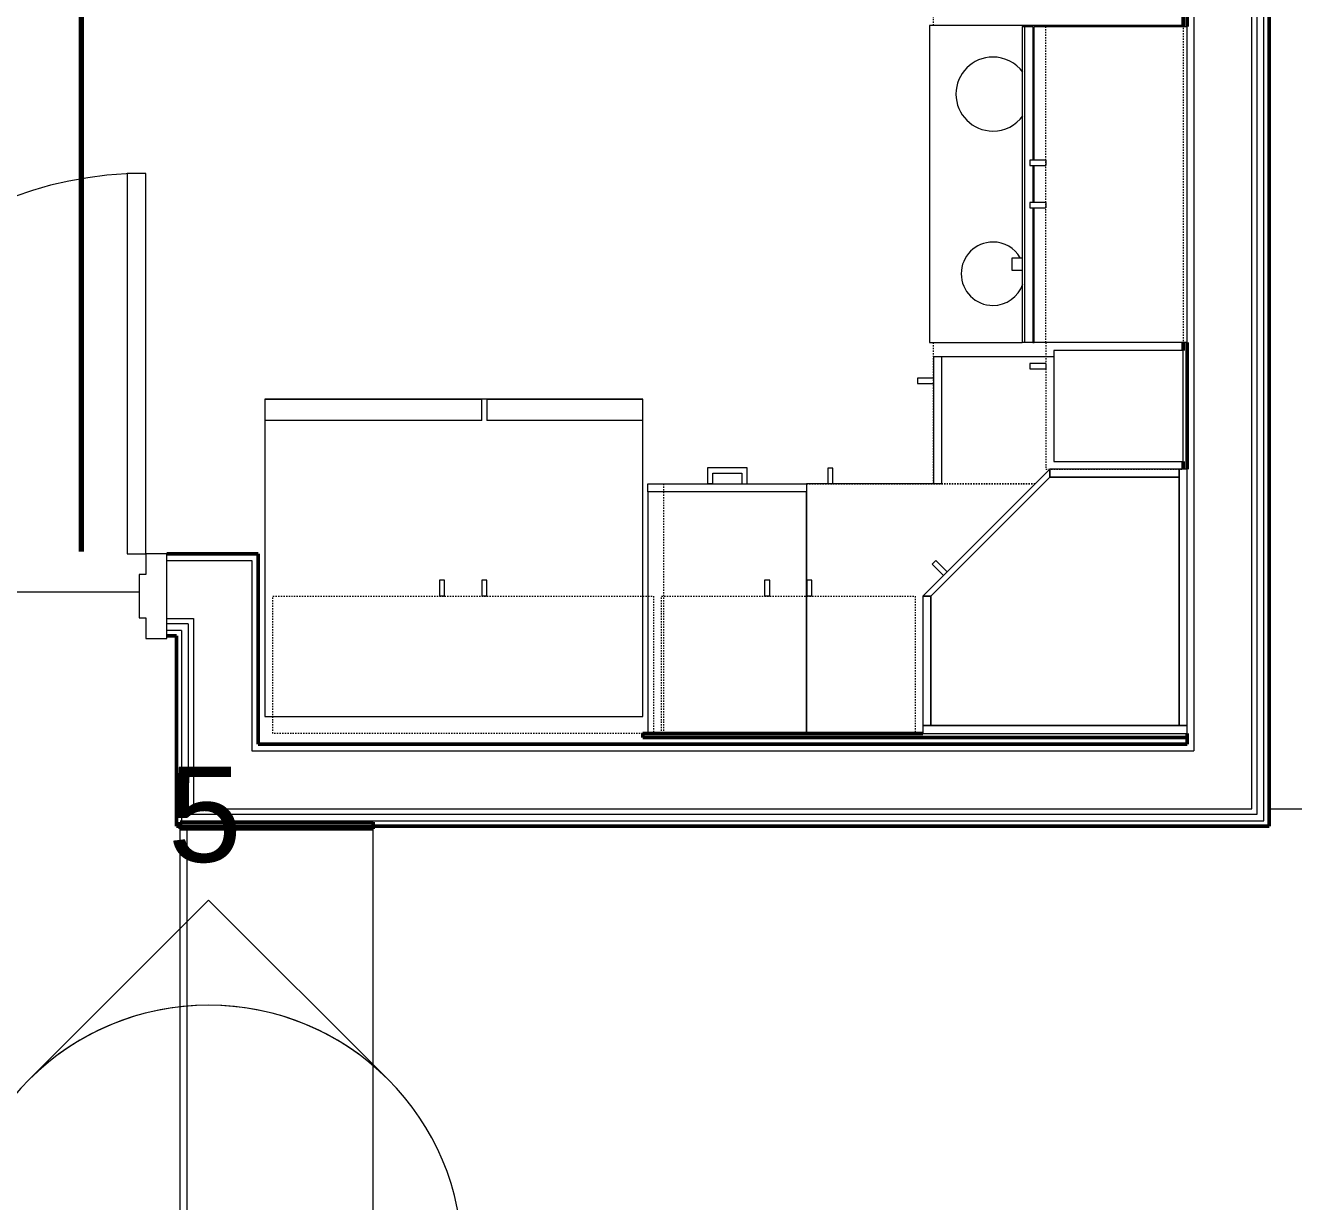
# Model space of a CAD drawing. Header units: inches. Extents: x -4217 to -1814, y 9706 to 12425.
# Drawn here: x -2754.6 to -2634.6, y 11682.1 to 11793.4 of the extents above; entities that cross this region are included whole.
import ezdxf

# ---------------------------------------------------------------- set-up
doc = ezdxf.new("R2010")
doc.units = ezdxf.units.IN
doc.header["$MEASUREMENT"] = 0
doc.linetypes.add('Dash', pattern=[0.25, 0.125, -0.125])
for name, color, linetype, lineweight in [('A-ANNO-DIMS', 211, 'Continuous', 9), ('A-ANNO-DIMS-96', 211, 'Continuous', 9), ('A-AREA-1', 130, 'Continuous', 70), ('A-DOOR-6', 31, 'Continuous', 20), ('A-DOOR-7', 31, 'Continuous', 9), ('A-DOOR-FRAM', 31, 'Continuous', 20), ('A-FLOR', 192, 'Continuous', 13), ('A-FLOR-1', 10, 'Continuous', 13), ('A-WALL', 113, 'Continuous', 13), ('A-WALL-3', 250, 'Continuous', 50), ('G-ANNO-SYMB-2', 111, 'Continuous', 9), ('I-WALL-3', 2, 'Continuous', 50), ('Q-CASE', 31, 'Continuous', 9), ('Q-CASE-3', 7, 'Continuous', 9), ('Q-CASE-4', 7, 'Dash', 9), ('Q-CASE-HDLN-1', 7, 'Dash', 9), ('Q-SPCQ-1', 7, 'Continuous', 9)]:
    doc.layers.add(name, color=color, linetype=linetype, lineweight=lineweight)
doc.styles.add('Arial_1', font='arial.ttf', dxfattribs={"height": 9})
doc.styles.add('Century Gothic', font='ufonts.com_century-gothic.ttf', dxfattribs={"height": 9})
doc.dimstyles.new('OD__1_8__Tol__', dxfattribs={"dimscale": 12, "dimtxt": 9.397514, "dimasz": 1, "dimexe": 0.75, "dimexo": 0.5, "dimgap": 0.125, "dimtad": 1, "dimdec": 3, "dimrnd": 0.125, "dimzin": 3, "dimdsep": 46, "dimlunit": 4, "dimtxsty": 'Century Gothic', "dimblk1": 'OBLIQUE', "dimblk2": 'OBLIQUE', "dimsah": 1, "dimcen": 0.09, "dimdle": 0.75, "dimazin": 0, "dimtfac": 1, "dimtdec": 4, "dimtix": 1, "dimtmove": 0, "dimatfit": 3, "dimfxl": 1, "dimtvp": 1, "dimtfill": 1, "dimfrac": 2, "dimtolj": 1, "dimtzin": 0, "dimarcsym": 2})

# ---------------------------------------------------------------- blocks, each defined once
blk = doc.blocks.new('DIMBLOCK10-FLOOR PLAN - 2ND FLOOR')
at = {"layer": 'A-ANNO-DIMS-96'}
for p, q in [((-2624.39, 12133.59), (-2624.39, 11682.99)), ((-2621.9, 12124.59), (-2633.39, 12124.59)), ((-2624.39, 12124.59), (-2621.9, 12124.59)), ((-2621.9, 11682.99), (-2633.39, 11682.99)), ((-2624.39, 11682.99), (-2621.9, 11682.99))]:
    blk.add_line(p, q, dxfattribs=at)
at = {"layer": 'A-ANNO-DIMS-96', "lineweight": 50}
for p, q in [((-2624.39, 12124.59), (-2630.39, 12130.59)), ((-2624.39, 12124.59), (-2618.39, 12118.59)), ((-2624.39, 11682.99), (-2630.39, 11688.99)), ((-2624.39, 11682.99), (-2618.39, 11676.99))]:
    blk.add_line(p, q, dxfattribs=at)
at = {"layer": 'A-ANNO-DIMS-96', "color": 0, "insert": (-2637.42, 11873.06), "char_height": 9, "width": 73.7481, "attachment_point": 1, "rotation": 90, "line_spacing_factor": 0.984502, "style": 'Century Gothic', "bg_fill": 3, "box_fill_scale": 1.25, "bg_fill_color": 256, "bg_fill_true_color": 13158600, "bg_fill_transparency": 0}
blk.add_mtext('36\' - 9 5/8"', dxfattribs=at)
blk = doc.blocks.new('_Oblique')
at = {"color": 0, "linetype": 'ByBlock', "lineweight": -2}
blk.add_line((-0.5, -0.5), (0.5, 0.5), dxfattribs=at)
blk = doc.blocks.new('DIMBLOCK11-FLOOR PLAN - 2ND FLOOR')
at = {"layer": 'A-ANNO-DIMS-96', "lineweight": 50}
for p, q in [((-2624.39, 11682.99), (-2630.39, 11688.99)), ((-2624.39, 11682.99), (-2618.39, 11676.99)), ((-2624.39, 11241.39), (-2630.39, 11247.39)), ((-2624.39, 11241.39), (-2618.39, 11235.39))]:
    blk.add_line(p, q, dxfattribs=at)
at = {"layer": 'A-ANNO-DIMS-96'}
for p, q in [((-2621.9, 11682.99), (-2633.39, 11682.99)), ((-2624.39, 11682.99), (-2624.39, 11232.39)), ((-2624.39, 11682.99), (-2621.9, 11682.99)), ((-2621.9, 11241.39), (-2633.39, 11241.39)), ((-2624.39, 11241.39), (-2621.9, 11241.39))]:
    blk.add_line(p, q, dxfattribs=at)
at = {"layer": 'A-ANNO-DIMS-96', "color": 0, "insert": (-2637.42, 11431.46), "char_height": 9, "width": 73.7481, "attachment_point": 1, "rotation": 90, "line_spacing_factor": 0.984502, "style": 'Century Gothic', "bg_fill": 3, "box_fill_scale": 1.25, "bg_fill_color": 256, "bg_fill_true_color": 13158600, "bg_fill_transparency": 0}
blk.add_mtext('36\' - 9 5/8"', dxfattribs=at)

msp = doc.modelspace()

# ---------------------------------------------------------------- linework, layer by layer
at = {"layer": 'A-AREA-1'}
msp.add_line((-2749.29874, 11818.1144), (-2749.29874, 11743.5894), dxfattribs=at)
at = {"layer": 'A-DOOR-6'}
for p, q in [((-2743.19874, 11779.3644), (-2744.94874, 11779.3644)), ((-2744.94874, 11779.3644), (-2744.94874, 11743.3644)), ((-2743.19874, 11743.3644), (-2743.19874, 11779.3644)), ((-2744.94874, 11743.3644), (-2743.19874, 11743.3644))]:
    msp.add_line(p, q, dxfattribs=at)
at = {"layer": 'A-DOOR-7'}
msp.add_arc((-2743.19874, 11743.3644), 36, 90, 180, dxfattribs=at)
at = {"layer": 'A-DOOR-FRAM'}
for p, q in [((-2743.19874, 11743.3644), (-2743.19874, 11741.4269)), ((-2741.19874, 11743.3644), (-2743.19874, 11743.3644)), ((-2741.19874, 11735.3644), (-2741.19874, 11743.3644)), ((-2743.19874, 11741.4269), (-2743.82374, 11741.4269)), ((-2743.82374, 11741.4269), (-2743.82374, 11737.3019)), ((-2743.82374, 11737.3019), (-2743.19874, 11737.3019)), ((-2743.19874, 11737.3019), (-2743.19874, 11735.3644)), ((-2743.19874, 11735.3644), (-2741.19874, 11735.3644))]:
    msp.add_line(p, q, dxfattribs=at)
at = {"layer": 'A-FLOR'}
for p, q in [((-2743.82374, 11739.7394), (-2778.57374, 11739.7394)), ((-2739.92374, 11673.3894), (-2739.92374, 11717.3644)), ((-2739.29874, 11717.3644), (-2739.29874, 11673.3894)), ((-2721.68021, 11673.3894), (-2721.68021, 11717.3644))]:
    msp.add_line(p, q, dxfattribs=at)
at = {"layer": 'A-WALL'}
for p, q in [((-2644.07374, 12085.1894), (-2644.07374, 11724.7394)), ((-2638.57374, 11719.2394), (-2638.57374, 11837.1894)), ((-2638.07374, 11718.7394), (-2638.07374, 11837.1894)), ((-2637.44874, 11718.1144), (-2637.44874, 11837.1894)), ((-2741.19874, 11742.7394), (-2733.17374, 11742.7394)), ((-2733.17374, 11742.7394), (-2733.17374, 11724.7394)), ((-2741.19874, 11737.2394), (-2738.67374, 11737.2394)), ((-2739.17374, 11736.7394), (-2741.19874, 11736.7394)), ((-2739.17374, 11736.7394), (-2739.17374, 11718.7394)), ((-2738.67374, 11737.2394), (-2738.67374, 11719.2394)), ((-2739.79874, 11736.1144), (-2741.19874, 11736.1144)), ((-2739.79874, 11736.1144), (-2739.79874, 11717.6144)), ((-2733.17374, 11724.7394), (-2644.07374, 11724.7394)), ((-2739.17374, 11718.7394), (-2638.07374, 11718.7394)), ((-2738.67374, 11719.2394), (-2638.57374, 11719.2394)), ((-2739.79874, 11718.1144), (-2637.44874, 11718.1144))]:
    msp.add_line(p, q, dxfattribs=at)
at = {"layer": 'A-WALL-3'}
for p, q in [((-2645.07374, 11847.3644), (-2645.07374, 11793.24629)), ((-2644.69874, 11793.24629), (-2644.69874, 11847.3644)), ((-2645.07374, 11763.3644), (-2645.07374, 11762.6144)), ((-2644.69874, 11751.3644), (-2644.69874, 11763.3644)), ((-2645.07374, 11752.1144), (-2645.07374, 11751.3644)), ((-2669.69874, 11726.3644), (-2696.17374, 11726.3644)), ((-2696.17374, 11726.3644), (-2696.17374, 11725.9894)), ((-2696.17374, 11725.9894), (-2644.69874, 11725.9894)), ((-2644.69874, 11725.9894), (-2644.69874, 11726.3644))]:
    msp.add_line(p, q, dxfattribs=at)
at = {"layer": 'G-ANNO-SYMB-2'}
for p, q in [((-2737.24351, 11710.60621), (-2754.21408, 11693.63565)), ((-2720.27295, 11693.63565), (-2737.24351, 11710.60621))]:
    msp.add_line(p, q, dxfattribs=at)
for start, end in [(0, 180), (45, 135)]:
    msp.add_arc((-2737.24351, 11676.66509), 24, start, end, dxfattribs=at)
at = {"layer": 'I-WALL-3'}
for p, q in [((-2644.69874, 11837.1894), (-2644.69874, 11793.24629)), ((-2636.94874, 11717.6144), (-2636.94874, 11837.1894)), ((-2644.69874, 11763.3644), (-2644.69874, 11751.3644)), ((-2732.54874, 11743.3644), (-2741.19874, 11743.3644)), ((-2732.54874, 11725.3644), (-2732.54874, 11743.3644)), ((-2741.19874, 11735.6144), (-2740.29874, 11735.6144)), ((-2740.29874, 11735.6144), (-2740.29874, 11717.6144)), ((-2644.69874, 11726.3644), (-2644.69874, 11725.3644)), ((-2644.69874, 11725.3644), (-2732.54874, 11725.3644)), ((-2740.29874, 11717.6144), (-2636.94874, 11717.6144)), ((-2721.68021, 11717.9894), (-2739.92374, 11717.9894)), ((-2739.92374, 11717.9894), (-2739.92374, 11717.3644)), ((-2739.92374, 11717.3644), (-2721.68021, 11717.3644)), ((-2721.68021, 11717.3644), (-2721.68021, 11717.9894))]:
    msp.add_line(p, q, dxfattribs=at)
at = {"layer": 'Q-CASE'}
for p, q in [((-2657.69874, 11751.3644), (-2669.69874, 11739.3644)), ((-2668.94874, 11739.3644), (-2657.69874, 11750.6144)), ((-2657.69874, 11750.6144), (-2657.69874, 11751.3644)), ((-2669.69874, 11739.3644), (-2668.94874, 11739.3644))]:
    msp.add_line(p, q, dxfattribs=at)
at = {"layer": 'Q-CASE-3'}
for p, q in [((-2660.29808, 11793.24629), (-2660.29808, 11763.3644)), ((-2660.29808, 11793.24629), (-2660.09244, 11793.24629)), ((-2660.09244, 11793.24629), (-2659.30504, 11793.24629)), ((-2660.09244, 11793.24629), (-2660.09244, 11763.3644)), ((-2659.30504, 11793.24629), (-2659.30504, 11780.60284)), ((-2659.18693, 11793.24629), (-2644.69874, 11793.24629)), ((-2659.18693, 11780.60284), (-2659.18693, 11793.24629)), ((-2644.69874, 11763.3644), (-2644.69874, 11793.24629)), ((-2659.57299, 11780.60284), (-2659.57299, 11780.1144)), ((-2658.07374, 11780.60284), (-2659.57299, 11780.60284)), ((-2658.07374, 11780.60284), (-2658.07374, 11780.1144)), ((-2659.57299, 11780.1144), (-2658.07374, 11780.1144)), ((-2659.30504, 11780.1144), (-2659.30504, 11776.60284)), ((-2659.18693, 11776.60284), (-2659.18693, 11780.1144)), ((-2659.57299, 11776.60284), (-2659.57299, 11776.1144)), ((-2658.07374, 11776.60284), (-2659.57299, 11776.60284)), ((-2659.57299, 11776.1144), (-2658.07374, 11776.1144)), ((-2659.30504, 11776.1144), (-2659.30504, 11763.3644)), ((-2659.18693, 11763.3644), (-2659.18693, 11776.1144)), ((-2658.07374, 11776.60284), (-2658.07374, 11776.1144)), ((-2661.29788, 11771.35652), (-2661.29788, 11770.16441)), ((-2661.24872, 11771.35652), (-2660.33352, 11771.35652)), ((-2660.33352, 11770.16441), (-2661.24872, 11770.16441)), ((-2660.09244, 11763.3644), (-2660.29808, 11763.3644)), ((-2659.30504, 11763.3644), (-2660.09244, 11763.3644)), ((-2644.69874, 11763.3644), (-2659.18693, 11763.3644)), ((-2645.07374, 11762.6144), (-2657.32374, 11762.6144)), ((-2657.32374, 11762.6144), (-2657.32374, 11752.1144)), ((-2645.07374, 11752.1144), (-2645.07374, 11762.6144)), ((-2668.69874, 11761.9894), (-2668.69874, 11749.9894)), ((-2657.32374, 11761.9894), (-2668.69874, 11761.9894)), ((-2667.94874, 11761.9894), (-2667.94874, 11749.9894)), ((-2658.07374, 11761.3644), (-2659.57299, 11761.3644)), ((-2659.57299, 11761.3644), (-2659.57299, 11760.87595)), ((-2659.57299, 11760.87595), (-2658.07374, 11760.87595)), ((-2658.07374, 11761.3644), (-2658.07374, 11760.87595)), ((-2670.19799, 11759.97784), (-2670.19799, 11759.4894)), ((-2668.69874, 11759.97784), (-2670.19799, 11759.97784)), ((-2670.19799, 11759.4894), (-2668.69874, 11759.4894)), ((-2668.69874, 11759.97784), (-2668.69874, 11759.4894)), ((-2657.32374, 11752.1144), (-2645.07374, 11752.1144)), ((-2686.32374, 11751.4894), (-2690.07374, 11751.4894)), ((-2690.07374, 11751.4894), (-2690.07374, 11749.9894)), ((-2689.57436, 11749.9894), (-2689.57436, 11750.99002)), ((-2689.57436, 11750.99002), (-2686.82311, 11750.99002)), ((-2686.82311, 11750.99002), (-2686.82311, 11749.9894)), ((-2686.32374, 11749.9894), (-2686.32374, 11751.4894)), ((-2678.21029, 11751.48459), (-2678.69874, 11751.48459)), ((-2678.69874, 11751.48459), (-2678.69874, 11749.98534)), ((-2678.21029, 11749.98534), (-2678.21029, 11751.48459)), ((-2657.69874, 11750.6144), (-2668.94874, 11739.3644)), ((-2657.69874, 11751.3644), (-2657.69874, 11750.6144)), ((-2645.44874, 11751.3644), (-2657.69874, 11751.3644)), ((-2645.44874, 11750.6144), (-2657.69874, 11750.6144)), ((-2657.69874, 11750.6144), (-2645.44874, 11750.6144)), ((-2645.44874, 11750.6144), (-2645.44874, 11751.3644)), ((-2644.69874, 11751.3644), (-2645.44874, 11751.3644)), ((-2645.44874, 11751.3644), (-2645.44874, 11727.1144)), ((-2645.44874, 11727.1144), (-2645.44874, 11750.6144)), ((-2644.69874, 11727.1144), (-2644.69874, 11751.3644)), ((-2695.69874, 11749.9894), (-2680.69874, 11749.9894)), ((-2695.69874, 11749.2394), (-2695.69874, 11749.9894)), ((-2689.57436, 11749.9894), (-2690.07374, 11749.9894)), ((-2686.82311, 11749.9894), (-2686.32374, 11749.9894)), ((-2680.69874, 11749.9894), (-2680.69874, 11749.2394)), ((-2667.94874, 11749.9894), (-2680.69874, 11749.9894)), ((-2680.69874, 11749.9894), (-2680.69874, 11726.3644)), ((-2668.69874, 11749.9894), (-2680.69874, 11749.9894)), ((-2678.21029, 11749.98534), (-2678.69874, 11749.98534)), ((-2667.94874, 11749.9894), (-2668.69874, 11749.9894)), ((-2680.69874, 11749.2394), (-2695.69874, 11749.2394)), ((-2695.69874, 11749.2394), (-2695.69874, 11726.3644)), ((-2680.69874, 11726.3644), (-2680.69874, 11749.2394)), ((-2668.46077, 11742.72263), (-2668.80616, 11742.37724)), ((-2668.80616, 11742.37724), (-2667.74602, 11741.31711)), ((-2667.40064, 11741.66249), (-2668.46077, 11742.72263)), ((-2714.93529, 11740.86365), (-2715.42374, 11740.86365)), ((-2715.42374, 11740.86365), (-2715.42374, 11739.3644)), ((-2714.93529, 11739.3644), (-2714.93529, 11740.86365)), ((-2710.93529, 11740.86365), (-2711.42374, 11740.86365)), ((-2711.42374, 11740.86365), (-2711.42374, 11739.3644)), ((-2710.93529, 11739.3644), (-2710.93529, 11740.86365)), ((-2684.18529, 11740.86365), (-2684.67374, 11740.86365)), ((-2684.67374, 11740.86365), (-2684.67374, 11739.3644)), ((-2684.18529, 11739.3644), (-2684.18529, 11740.86365)), ((-2680.18529, 11740.86365), (-2680.67374, 11740.86365)), ((-2680.67374, 11740.86365), (-2680.67374, 11739.3644)), ((-2680.18529, 11739.3644), (-2680.18529, 11740.86365)), ((-2714.93529, 11739.3644), (-2715.42374, 11739.3644)), ((-2710.93529, 11739.3644), (-2711.42374, 11739.3644)), ((-2684.18529, 11739.3644), (-2684.67374, 11739.3644)), ((-2680.18529, 11739.3644), (-2680.67374, 11739.3644)), ((-2669.69874, 11739.3644), (-2669.69874, 11727.1144)), ((-2668.94874, 11739.3644), (-2669.69874, 11739.3644)), ((-2668.94874, 11739.3644), (-2668.94874, 11727.1144)), ((-2668.94874, 11727.1144), (-2668.94874, 11739.3644)), ((-2669.69874, 11727.1144), (-2668.94874, 11727.1144)), ((-2644.69874, 11727.1144), (-2669.69874, 11727.1144)), ((-2669.69874, 11727.1144), (-2669.69874, 11726.3644)), ((-2668.94874, 11727.1144), (-2645.44874, 11727.1144)), ((-2645.44874, 11727.1144), (-2644.69874, 11727.1144)), ((-2644.69874, 11726.3644), (-2644.69874, 11727.1144)), ((-2669.69874, 11726.3644), (-2644.69874, 11726.3644))]:
    msp.add_line(p, q, dxfattribs=at)
at = {"layer": 'Q-CASE-4'}
for p, q in [((-2658.07374, 11763.3644), (-2658.07374, 11793.3644)), ((-2645.07374, 11793.3644), (-2645.07374, 11763.3644)), ((-2645.07374, 11763.3644), (-2658.07374, 11763.3644)), ((-2645.07374, 11763.3644), (-2658.07374, 11763.3644)), ((-2658.07374, 11763.3644), (-2658.07374, 11751.3644)), ((-2645.07374, 11751.3644), (-2645.07374, 11763.3644)), ((-2658.07374, 11751.3644), (-2645.07374, 11751.3644)), ((-2731.17374, 11726.3644), (-2731.17374, 11739.3644)), ((-2731.17374, 11739.3644), (-2695.17374, 11739.3644)), ((-2695.17374, 11739.3644), (-2695.17374, 11726.3644)), ((-2694.42374, 11726.3644), (-2694.42374, 11739.3644)), ((-2694.42374, 11739.3644), (-2670.42374, 11739.3644)), ((-2670.42374, 11739.3644), (-2670.42374, 11726.3644)), ((-2695.17374, 11726.3644), (-2731.17374, 11726.3644)), ((-2670.42374, 11726.3644), (-2694.42374, 11726.3644))]:
    msp.add_line(p, q, dxfattribs=at)
at = {"layer": 'Q-CASE-HDLN-1'}
for p, q in [((-2668.69874, 11793.3644), (-2668.69874, 11819.6144)), ((-2668.69874, 11749.9894), (-2668.69874, 11763.3644)), ((-2694.19874, 11726.3644), (-2694.19874, 11749.9894)), ((-2694.19874, 11749.9894), (-2659.07374, 11749.9894)), ((-2659.07374, 11749.9894), (-2668.69874, 11749.9894))]:
    msp.add_line(p, q, dxfattribs=at)
at = {"layer": 'Q-SPCQ-1'}
for p, q in [((-2645.07374, 11793.3644), (-2669.07374, 11793.3644)), ((-2669.07374, 11793.3644), (-2669.07374, 11763.3644)), ((-2647.07374, 11793.3644), (-2647.07374, 11793.24629)), ((-2669.07374, 11763.3644), (-2660.29808, 11763.3644)), ((-2659.30504, 11763.3644), (-2659.18693, 11763.3644)), ((-2696.17374, 11757.9894), (-2731.92374, 11757.9894)), ((-2731.92374, 11757.9894), (-2731.92374, 11727.9894)), ((-2731.92374, 11757.9894), (-2711.42374, 11757.9894)), ((-2731.92374, 11757.9894), (-2731.92374, 11755.9894)), ((-2711.42374, 11755.9894), (-2711.42374, 11757.9894)), ((-2710.92374, 11757.9894), (-2696.17374, 11757.9894)), ((-2710.92374, 11757.9894), (-2710.92374, 11755.9894)), ((-2696.17374, 11727.9894), (-2696.17374, 11757.9894)), ((-2696.17374, 11755.9894), (-2696.17374, 11757.9894)), ((-2711.42374, 11755.9894), (-2731.92374, 11755.9894)), ((-2696.17374, 11755.9894), (-2710.92374, 11755.9894)), ((-2731.92374, 11727.9894), (-2696.17374, 11727.9894))]:
    msp.add_line(p, q, dxfattribs=at)
for centre, radius, start, end in [((-2663.07374, 11786.8644), 3.5, 90, 270), ((-2663.07374, 11786.8644), 3.5, 36.0201269, 90), ((-2663.07374, 11786.8644), 3.5, 270, 324.0353154), ((-2663.07374, 11769.8644), 3, 90, 270), ((-2663.07374, 11769.8644), 3, 30.4836595, 90), ((-2663.07374, 11769.8644), 3, 270, 340.5233267)]:
    msp.add_arc(centre, radius, start, end, dxfattribs=at)

# ---------------------------------------------------------------- texts
at = {"layer": 'G-ANNO-SYMB-2', "insert": (-2741.10387, 11723.21981), "char_height": 9, "width": 8.484, "attachment_point": 1, "style": 'Arial_1'}
msp.add_mtext('5', dxfattribs=at)

# ---------------------------------------------------------------- next in the draw order: dimensions: what is measured, and where the dimension line sits
at = {"layer": 'A-ANNO-DIMS'}
dim = msp.add_linear_dim(base=(-2624.38578, 11682.9894), p1=(-2615.9005, 12124.5894), p2=(-2615.9005, 11682.9894), angle=90, dimstyle='OD__1_8__Tol__', override={"dimpost": '<>', "dimfxl": 441.6}, dxfattribs=at)
dim.commit()
dim.dimension.update_dxf_attribs({"geometry": 'DIMBLOCK10-FLOOR PLAN - 2ND FLOOR', "text_midpoint": (-2631.1108, 11903.7894)})

# ---------------------------------------------------------------- next in the draw order: linework, layer by layer
at = {"layer": 'A-FLOR-1'}
msp.add_line((-2636.94874, 11719.2394), (-2568.69874, 11719.2394), dxfattribs=at)

# ---------------------------------------------------------------- next in the draw order: dimensions: what is measured, and where the dimension line sits
at = {"layer": 'A-ANNO-DIMS'}
dim = msp.add_linear_dim(base=(-2624.38578, 11241.3894), p1=(-2615.9005, 11682.9894), p2=(-2615.9005, 11241.3894), angle=90, dimstyle='OD__1_8__Tol__', override={"dimpost": '<>', "dimfxl": 441.6}, dxfattribs=at)
dim.commit()
dim.dimension.update_dxf_attribs({"geometry": 'DIMBLOCK11-FLOOR PLAN - 2ND FLOOR', "text_midpoint": (-2631.1108, 11462.1894)})

doc.saveas('drawing.dxf')
